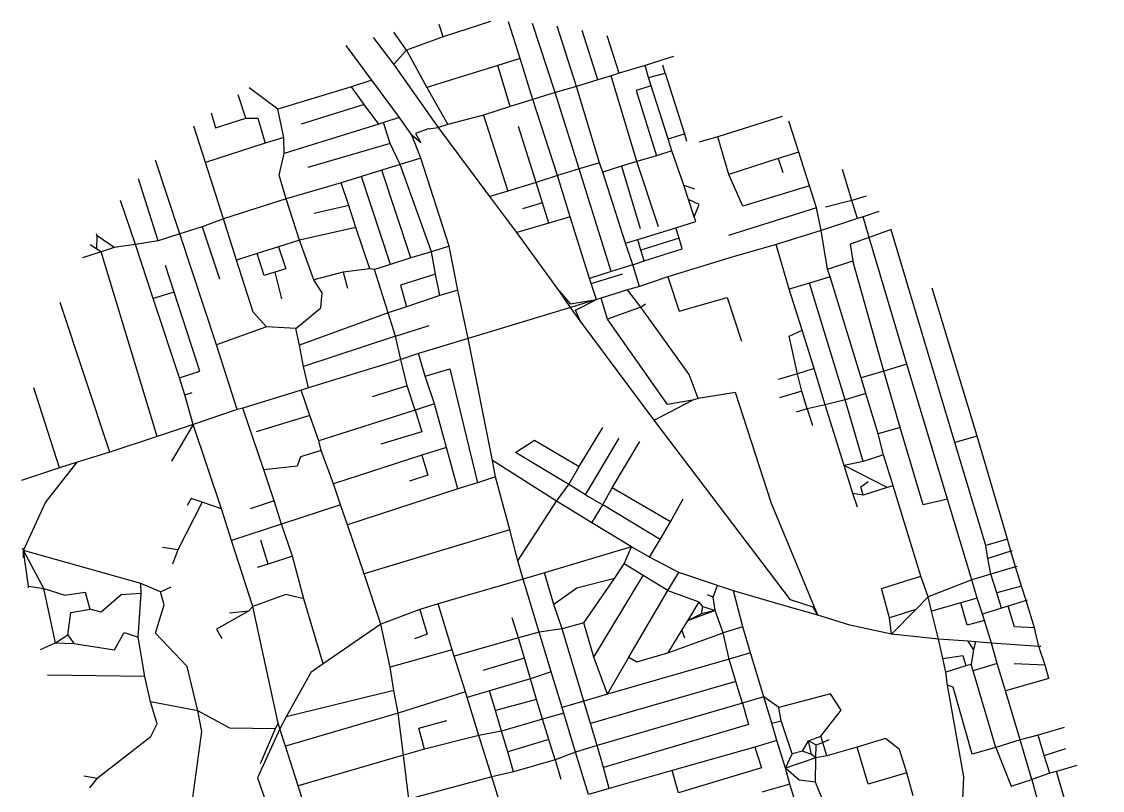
# Model space of a CAD drawing. Header units: metres. Extents: x 623802 to 626361, y 4832249 to 4835566.
# Drawn here: x 623802 to 626188, y 4833867 to 4835566 of the extents above; entities that cross this region are included whole.
import ezdxf

# ---------------------------------------------------------------- set-up
doc = ezdxf.new("R2010")
doc.units = ezdxf.units.M

msp = doc.modelspace()

# ---------------------------------------------------------------- linework, layer by layer
at = {"layer": 'ROADS'}
for points in [[(624732.4, 4835532.5), (624723.6, 4835559.7)], [(624837.5, 4835565.9), (624732.4, 4835532.5)], [(624902.8, 4835484.1), (624876.9, 4835565.1)], [(624980, 4835409), (624930.1, 4835562)], [(625027.4, 4835422.6), (624984.2, 4835555.7)], [(625074.5, 4835437), (625039.3, 4835546.2)], [(624623.9, 4835472.1), (624578.9, 4835530.6)], [(624651.9, 4835502.7), (624624, 4835542.6)], [(624732.4, 4835532.5), (624651.9, 4835502.7)], [(625121.2, 4835451.7), (625095, 4835534.2)], [(624575.3, 4835436.3), (624518.5, 4835513.4)], [(624651.9, 4835502.7), (624623.9, 4835472.1)], [(624651.9, 4835502.7), (624696.9, 4835420.5)], [(624902.8, 4835484.1), (624853.6, 4835469.1)], [(624930.8, 4835393.9), (624902.8, 4835484.1)], [(625231.8, 4835486), (625178.4, 4835469)], [(625241.6, 4835489.1), (625231.8, 4835486)], [(624722.1, 4835332), (624623.9, 4835472.1)], [(624853.6, 4835469.1), (624696.9, 4835420.5)], [(624880.7, 4835378), (624853.6, 4835469.1)], [(625121.2, 4835451.7), (625103.3, 4835446)], [(625178.4, 4835469), (625121.2, 4835451.7)], [(625186.2, 4835442.4), (625178.4, 4835469)], [(625186.2, 4835442.4), (625223.1, 4835452.3)], [(625223.1, 4835452.3), (625217.6, 4835469.6)], [(625223.1, 4835452.3), (625265.5, 4835318.2)], [(624575.3, 4835436.3), (624530.2, 4835421.6)], [(624636.2, 4835354), (624575.3, 4835436.3)], [(625074.5, 4835437), (625027.4, 4835422.6)], [(625103.3, 4835446), (625074.5, 4835437)], [(625160.1, 4835257), (625103.3, 4835446)], [(625192, 4835424.2), (625186.2, 4835442.4)], [(624296.8, 4835352.4), (624280, 4835404.1)], [(624367.8, 4835372.8), (624304.7, 4835419.3)], [(624530.2, 4835421.6), (624367.8, 4835372.8)], [(624558.3, 4835382.8), (624530.2, 4835421.6)], [(624696.9, 4835420.5), (624742.9, 4835338.4)], [(624980, 4835409), (624930.8, 4835393.9)], [(625027.4, 4835422.6), (624980, 4835409)], [(625032.9, 4835240.5), (624980, 4835409)], [(625077.6, 4835253.7), (625027.4, 4835422.6)], [(625192, 4835424.2), (625158.5, 4835413.4), (625203.5, 4835269.6)], [(625229.2, 4835306.9), (625192, 4835424.2)], [(624558.3, 4835382.8), (624419.2, 4835339.5)], [(624590.3, 4835339.5), (624558.3, 4835382.8)], [(624880.7, 4835378), (624821.6, 4835359.3)], [(624930.8, 4835393.9), (624880.7, 4835378)], [(624985.3, 4835225.8), (624930.8, 4835393.9)], [(624220.6, 4835364.3), (624230.2, 4835331.4), (624296.8, 4835352.4)], [(624380.9, 4835309.8), (624367.8, 4835372.8)], [(624636.2, 4835354), (624601.2, 4835342.8)], [(624663.3, 4835315.1), (624636.2, 4835354)], [(624821.6, 4835359.3), (624742.9, 4835338.4)], [(624821.6, 4835359.3), (624875.1, 4835191.1)], [(625481.2, 4835356.6), (625339, 4835311.6)], [(624208, 4835254.4), (624182.1, 4835335.1)], [(624296.8, 4835352.4), (624323.4, 4835352.5), (624340, 4835297)], [(624590.3, 4835339.5), (624381.4, 4835274.7)], [(624601.2, 4835342.8), (624590.3, 4835339.5)], [(624615.9, 4835296.8), (624601.2, 4835342.8)], [(624699.4, 4835329.3), (624671.4, 4835318.6), (624683.6, 4835298.2), (624663.3, 4835315.1)], [(624699.4, 4835329.3), (624722.1, 4835332)], [(624742.9, 4835338.4), (624722.1, 4835332)], [(624836, 4835179.4), (624722.1, 4835332)], [(624938, 4835210.4), (624899.1, 4835334.3)], [(625518, 4835277.3), (625495.9, 4835345.8)], [(624380.9, 4835309.8), (624340, 4835297)], [(624381.4, 4835274.7), (624380.9, 4835309.8)], [(624683.2, 4835264.4), (624663.3, 4835315.1)], [(625229.2, 4835306.9), (625265.5, 4835318.2)], [(625237.7, 4835280.1), (625229.2, 4835306.9)], [(625265.5, 4835318.2), (625270, 4835302)], [(625339, 4835311.6), (625297.4, 4835299.4)], [(625363.7, 4835228.4), (625339, 4835311.6)], [(624340, 4835297), (624208, 4835254.4)], [(624615.9, 4835296.8), (624433.7, 4835243.3)], [(624637.7, 4835250), (624615.9, 4835296.8)], [(624151.1, 4835096.7), (624097.8, 4835259.9)], [(624386.4, 4835174.7), (624370.4, 4835226.3), (624381.4, 4835274.7)], [(624683.2, 4835264.4), (624637.7, 4835250)], [(624745.9, 4835069.4), (624683.2, 4835264.4)], [(625203.5, 4835269.6), (625160.1, 4835257)], [(625237.7, 4835280.1), (625203.5, 4835269.6)], [(625264.4, 4835204.4), (625237.7, 4835280.1)], [(625472.2, 4835263.6), (625363.7, 4835228.4)], [(625518, 4835277.3), (625472.2, 4835263.6)], [(625472.2, 4835263.6), (625483, 4835232.8)], [(625541.7, 4835202.9), (625518, 4835277.3)], [(624247.6, 4835129.9), (624208, 4835254.4)], [(624597.4, 4835237.5), (624552.2, 4835223.6)], [(624637.7, 4835250), (624597.4, 4835237.5)], [(624661.2, 4835044.1), (624597.4, 4835237.5)], [(624706.8, 4835057.6), (624637.7, 4835250)], [(625032.9, 4835240.5), (624985.3, 4835225.8)], [(625077.6, 4835253.7), (625032.9, 4835240.5)], [(625103.9, 4835013.5), (625032.9, 4835240.5)], [(625084.9, 4835233.1), (625077.6, 4835253.7)], [(625126.4, 4835246.3), (625084.9, 4835233.1)], [(625160.1, 4835257), (625126.4, 4835246.3)], [(625126.4, 4835246.3), (625167.9, 4835108.7)], [(625208.2, 4835112.3), (625160.1, 4835257)], [(625635.3, 4835170.6), (625614.4, 4835239.4)], [(624103.1, 4835081.7), (624060, 4835218.2)], [(624552.2, 4835223.6), (624507.7, 4835209.7)], [(624616.6, 4835029.5), (624552.2, 4835223.6)], [(624938, 4835210.4), (624875.1, 4835191.1)], [(624985.3, 4835225.8), (624938, 4835210.4)], [(624951.9, 4835165.5), (624938, 4835210.4)], [(625013.4, 4835134.6), (624985.3, 4835225.8)], [(625135.6, 4835076.2), (625084.9, 4835233.1)], [(625541.7, 4835202.9), (625394.4, 4835157.8), (625363.7, 4835228.4)], [(624507.7, 4835209.7), (624386.4, 4835174.7)], [(624524.2, 4835159.5), (624507.7, 4835209.7)], [(624875.1, 4835191.1), (624836, 4835179.4)], [(625274.2, 4835173), (625264.4, 4835204.4)], [(625264.4, 4835204.4), (625287.7, 4835196.1)], [(625556.6, 4835154.6), (625541.7, 4835202.9)], [(624053.3, 4835073.3), (624020.1, 4835171)], [(624386.4, 4835174.7), (624247.6, 4835129.9)], [(624415.5, 4835083.1), (624386.4, 4835174.7)], [(624895.5, 4835099.7), (624836, 4835179.4)], [(624951.9, 4835165.5), (624908, 4835152)], [(624966.3, 4835120.6), (624951.9, 4835165.5)], [(625286.5, 4835134.4), (625297.6, 4835161.8), (625274.2, 4835173)], [(625286.5, 4835134.4), (625274.2, 4835173)], [(625635.3, 4835170.6), (625576.9, 4835156)], [(625666.7, 4835180), (625635.3, 4835170.6)], [(625647.5, 4835130.9), (625635.3, 4835170.6)], [(624524.2, 4835159.5), (624447.7, 4835141.8)], [(624539.9, 4835110.9), (624524.2, 4835159.5)], [(625556.6, 4835154.6), (625362.7, 4835093)], [(625567.4, 4835104.6), (625556.6, 4835154.6)], [(625694.4, 4835146.1), (625660, 4835134.8)], [(624247.6, 4835129.9), (624200.4, 4835112.7)], [(624276.1, 4835038.7), (624247.6, 4835129.9)], [(624966.3, 4835120.6), (624895.5, 4835099.7)], [(625013.4, 4835134.6), (624966.3, 4835120.6)], [(625055.5, 4834998.6), (625013.4, 4835134.6)], [(625246.5, 4835110.4), (625290.6, 4835124.2), (625286.5, 4835134.4)], [(625647.5, 4835130.9), (625567.4, 4835104.6)], [(625660, 4835134.8), (625647.5, 4835130.9)], [(625673.3, 4835089.1), (625660, 4835134.8)], [(623968.9, 4835092.8), (623967.1, 4835096.7)], [(623968.3, 4835063.4), (623968.9, 4835092.8)], [(624006.2, 4835067), (623968.9, 4835092.8)], [(624151.1, 4835096.7), (624103.1, 4835081.7)], [(624200.4, 4835112.7), (624151.1, 4835096.7)], [(624232.1, 4834852), (624151.1, 4835096.7)], [(624200.4, 4835112.7), (624238.9, 4834997.5)], [(624539.9, 4835110.9), (624415.5, 4835083.1)], [(624570.7, 4835019.6), (624539.9, 4835110.9)], [(624988.8, 4834970.9), (624895.5, 4835099.7)], [(625162.2, 4835084.2), (625246.5, 4835110.4)], [(625253.5, 4835087.3), (625246.5, 4835110.4)], [(625567.4, 4835104.6), (625467.9, 4835073.3)], [(625581.6, 4835019.3), (625567.4, 4835104.6)], [(625721.7, 4835106.3), (625673.3, 4835089.1)], [(625862.2, 4834635.8), (625722.1, 4835105.8)], [(623968.3, 4835063.4), (623953.1, 4835073)], [(624006.2, 4835067), (623977.4, 4835057.4)], [(624053.3, 4835073.3), (624006.2, 4835067)], [(624103.1, 4835081.7), (624053.3, 4835073.3)], [(624092.4, 4834954), (624053.3, 4835073.3)], [(624369.2, 4835068.4), (624322.1, 4835053.5)], [(624369.2, 4835068.4), (624385.4, 4835019.9), (624361.2, 4835012.2)], [(624415.5, 4835083.1), (624369.2, 4835068.4)], [(624447.3, 4834995.7), (624415.5, 4835083.1)], [(624745.9, 4835069.4), (624706.8, 4835057.6)], [(624764.9, 4834972.7), (624745.9, 4835069.4)], [(625135.6, 4835076.2), (625162.2, 4835084.2)], [(625151.3, 4835028.8), (625135.6, 4835076.2)], [(625169.3, 4835061.2), (625162.2, 4835084.2)], [(625253.5, 4835087.3), (625169.3, 4835061.2)], [(625176.8, 4835037.5), (625260.7, 4835063.5), (625253.5, 4835087.3)], [(625467.9, 4835073.3), (625368.1, 4835044.8)], [(625496.8, 4834974.4), (625467.9, 4835073.3)], [(625673.3, 4835089.1), (625631.5, 4835074.5), (625637.4, 4835037)], [(625756.4, 4834809.3), (625673.3, 4835089.1)], [(623977.4, 4835057.4), (623936.1, 4835044.2)], [(623977.4, 4835057.4), (623968.3, 4835063.4)], [(624101.2, 4834649.2), (623977.4, 4835057.4)], [(624322.1, 4835053.5), (624276.1, 4835038.7)], [(624361.2, 4835012.2), (624337.8, 4835005.1), (624322.1, 4835053.5)], [(624661.2, 4835044.1), (624616.6, 4835029.5)], [(624706.8, 4835057.6), (624661.2, 4835044.1)], [(624716.1, 4835008), (624706.8, 4835057.6)], [(625176.8, 4835037.5), (625169.3, 4835061.2)], [(625368.1, 4835044.8), (625228.9, 4835002.1)], [(624138.9, 4834968), (624119.5, 4835027.2)], [(624342.9, 4834891.7), (624313.1, 4834924.2), (624276.1, 4835038.7)], [(624570.7, 4835019.6), (624511.9, 4835012.6)], [(624581, 4835018.3), (624570.7, 4835019.6)], [(624616.6, 4835029.5), (624581, 4835018.3)], [(625151.3, 4835028.8), (625103.9, 4835013.5)], [(625151.3, 4835028.8), (625176.8, 4835037.5)], [(625165.8, 4834981), (625151.3, 4835028.8)], [(625581.6, 4835019.3), (625637.4, 4835037)], [(625586.8, 4835002.1), (625581.6, 4835019.3)], [(625705.5, 4834793.9), (625637.4, 4835037)], [(624361.2, 4835012.2), (624375.4, 4834953.5)], [(624407.2, 4834887.8), (624462.4, 4834933.5), (624465.6, 4834967), (624447.3, 4834995.7)], [(624511.9, 4835012.6), (624447.3, 4834995.7)], [(624511.9, 4835012.6), (624521.3, 4834976.9)], [(624610.9, 4834922.8), (624581, 4835018.3)], [(624716.1, 4835008), (624638.4, 4834983.9), (624652, 4834936)], [(624725.2, 4834960.4), (624716.1, 4835008)], [(625103.9, 4835013.5), (625055.5, 4834998.6)], [(625059.1, 4834987.2), (625055.5, 4834998.6)], [(625059.1, 4834987.2), (625129.3, 4835008.6)], [(625228.9, 4835002.1), (625165.8, 4834981)], [(625228.9, 4835002.1), (625253.7, 4834925.9), (625360, 4834956.2), (625391.2, 4834859.7)], [(625586.8, 4835002.1), (625541.5, 4834988.1)], [(625655.6, 4834778.8), (625586.8, 4835002.1)], [(624764.9, 4834972.7), (624725.2, 4834960.4)], [(624787.8, 4834865.8), (624764.9, 4834972.7)], [(625071.5, 4834951.6), (625059.1, 4834987.2)], [(625139.9, 4834973.4), (625081.3, 4834954.8)], [(625165.8, 4834981), (625139.9, 4834973.4)], [(625169, 4834935.1), (625139.9, 4834973.4)], [(625541.5, 4834988.1), (625496.8, 4834974.4)], [(625525.5, 4834884), (625496.8, 4834974.4)], [(625620, 4834729.9), (625541.5, 4834988.1)], [(625911.4, 4834650.2), (625812.6, 4834976.8)], [(624138.9, 4834968), (624092.4, 4834954)], [(624150.3, 4834778.9), (624092.4, 4834954)], [(624150.3, 4834778.9), (624195.4, 4834793.9), (624138.9, 4834968)], [(624725.2, 4834960.4), (624652, 4834936)], [(625014.1, 4834934.3), (624988.8, 4834970.9)], [(624988.8, 4834970.9), (625013.1, 4834942.3), (625071.5, 4834951.6)], [(625071.5, 4834951.6), (625014.1, 4834934.3)], [(625034.9, 4834904.8), (625024.5, 4834928), (625071.5, 4834951.6)], [(625081.3, 4834954.8), (625071.5, 4834951.6)], [(625095.2, 4834908.3), (625081.3, 4834954.8)], [(623996.5, 4834614.8), (623887.4, 4834945.6)], [(624652, 4834936), (624610.9, 4834922.8)], [(624996.7, 4834929), (624787.8, 4834865.8)], [(625014.1, 4834934.3), (624996.7, 4834929)], [(625034.9, 4834904.8), (625014.1, 4834934.3)], [(625169, 4834935.1), (625095.2, 4834908.3)], [(625169, 4834935.1), (625179.1, 4834942)], [(625295.4, 4834733.3), (625276, 4834786.1), (625169, 4834935.1)], [(624610.9, 4834922.8), (624415.4, 4834850.7)], [(624627.1, 4834871.1), (624610.9, 4834922.8)], [(625198.2, 4834685.1), (625034.9, 4834904.8)], [(625283.1, 4834729.4), (625227.7, 4834720), (625095.2, 4834908.3)], [(624342.9, 4834891.7), (624232.1, 4834852)], [(624407.2, 4834887.8), (624342.9, 4834891.7)], [(624415.4, 4834850.7), (624407.2, 4834887.8)], [(624627.1, 4834871.1), (624701.6, 4834894.3)], [(625515.3, 4834788), (625496.4, 4834871.2), (625525.5, 4834884)], [(625551.5, 4834799.1), (625525.5, 4834884)], [(624277.7, 4834708.6), (624232.1, 4834852)], [(624627.1, 4834871.1), (624424.4, 4834803.8)], [(624639.4, 4834819.6), (624627.1, 4834871.1)], [(624787.8, 4834865.8), (624678.3, 4834832.5)], [(624841.9, 4834595.9), (624787.8, 4834865.8)], [(624424.4, 4834803.8), (624415.4, 4834850.7)], [(624678.3, 4834832.5), (624639.4, 4834819.6)], [(624693, 4834782.6), (624678.3, 4834832.5)], [(624639.4, 4834819.6), (624435.7, 4834756.5)], [(624653.4, 4834761.4), (624639.4, 4834819.6)], [(625756.4, 4834809.3), (625705.5, 4834793.9)], [(625845.9, 4834511.1), (625756.4, 4834809.3)], [(624435.7, 4834756.5), (624424.4, 4834803.8)], [(624693, 4834782.6), (624747.5, 4834799), (624808.3, 4834547.2)], [(624713.2, 4834721.3), (624693, 4834782.6)], [(625515.3, 4834788), (625472.6, 4834775.4)], [(625551.5, 4834799.1), (625515.3, 4834788)], [(625524.9, 4834749.7), (625515.3, 4834788)], [(625575.8, 4834719.3), (625551.5, 4834799.1)], [(625705.5, 4834793.9), (625655.6, 4834778.8)], [(625741.5, 4834669.3), (625705.5, 4834793.9)], [(623885.5, 4834580), (623828.7, 4834756.9)], [(624162.3, 4834741.1), (624150.3, 4834778.9)], [(624435.7, 4834756.5), (624419.2, 4834751.4)], [(624653.4, 4834761.4), (624575.6, 4834736.8)], [(624670.7, 4834707.6), (624653.4, 4834761.4)], [(625666.1, 4834744.2), (625655.6, 4834778.8)], [(624162.3, 4834741.1), (624178.8, 4834746.3)], [(624180.4, 4834675.7), (624162.3, 4834741.1)], [(624419.2, 4834751.4), (624290.5, 4834711.9)], [(624438.1, 4834695.9), (624419.2, 4834751.4)], [(625295.4, 4834733.3), (625283.1, 4834729.4)], [(625560, 4834254.3), (625457.7, 4834501), (625378.2, 4834746.6), (625295.4, 4834733.3)], [(625524.9, 4834749.7), (625475, 4834734.9)], [(625536.7, 4834710), (625524.9, 4834749.7)], [(625666.1, 4834744.2), (625620, 4834729.9)], [(625693.1, 4834654.9), (625666.1, 4834744.2)], [(624290.5, 4834711.9), (624277.7, 4834708.6)], [(624336.5, 4834575.7), (624290.5, 4834711.9)], [(624713.2, 4834721.3), (624670.7, 4834707.6)], [(624740.3, 4834625.1), (624713.2, 4834721.3)], [(625198.2, 4834685.1), (625283.1, 4834729.4)], [(625536.7, 4834710), (625512.3, 4834703)], [(625575.8, 4834719.3), (625536.7, 4834710)], [(625536.7, 4834710), (625547.9, 4834673.6)], [(625620, 4834729.9), (625575.8, 4834719.3)], [(625618.3, 4834585.3), (625575.8, 4834719.3)], [(625659.9, 4834594.3), (625620, 4834729.9)], [(624277.7, 4834708.6), (624180.4, 4834675.7)], [(624438.1, 4834695.9), (624320.1, 4834659.6)], [(624458, 4834639.7), (624438.1, 4834695.9)], [(624670.7, 4834707.6), (624458, 4834639.7)], [(624670.7, 4834707.6), (624685.9, 4834659.6), (624595.2, 4834632.1)], [(625560, 4834254.3), (625549.8, 4834272.3), (625499.2, 4834288.2), (625198.2, 4834685.1)], [(624180.4, 4834675.7), (624101.2, 4834649.2)], [(624180.4, 4834675.7), (624132.7, 4834594.9)], [(624242.9, 4834489.7), (624180.4, 4834675.7)], [(625033.3, 4834582.9), (625085.3, 4834668.9)], [(625741.5, 4834669.3), (625693.1, 4834654.9)], [(625845.9, 4834511.1), (625792.6, 4834498.4), (625741.5, 4834669.3)], [(624101.2, 4834649.2), (623996.5, 4834614.8)], [(624463.4, 4834618.3), (624458, 4834639.7)], [(625009.8, 4834543.2), (624892.4, 4834613.8), (624934.3, 4834641), (625033.3, 4834582.9)], [(625047.1, 4834520.3), (625121.4, 4834645.2)], [(625106.1, 4834535.7), (625166.7, 4834638.5)], [(625705.1, 4834608.6), (625693.1, 4834654.9)], [(625911.4, 4834650.2), (625862.2, 4834635.8)], [(625978.4, 4834422.7), (625911.4, 4834650.2)], [(623996.5, 4834614.8), (623924.6, 4834592.7)], [(624463.4, 4834618.3), (624417.7, 4834604.1), (624410.2, 4834583.9), (624336.5, 4834575.7)], [(624490.2, 4834544.9), (624463.4, 4834618.3)], [(624740.3, 4834625.1), (624685.4, 4834608.1)], [(624765.2, 4834533.3), (624740.3, 4834625.1)], [(625931.1, 4834408.2), (625862.2, 4834635.8)], [(623806.4, 4834397.5), (623854.5, 4834503.2), (623924.6, 4834592.7)], [(623924.6, 4834592.7), (623885.5, 4834580)], [(624685.4, 4834608.1), (624490.2, 4834544.9)], [(624685.4, 4834608.1), (624698.5, 4834563.5), (624658.2, 4834550.3)], [(624983.1, 4834506.2), (624841.9, 4834595.9)], [(624848, 4834560), (624841.9, 4834595.9)], [(625659.9, 4834594.3), (625618.3, 4834585.3)], [(625705.1, 4834608.6), (625659.9, 4834594.3)], [(625725.9, 4834540.3), (625705.1, 4834608.6)], [(623885.5, 4834580), (623801.9, 4834552.3)], [(624359.2, 4834506.8), (624336.5, 4834575.7)], [(625009.8, 4834543.2), (625033.3, 4834582.9)], [(625637.2, 4834523.1), (625618.3, 4834585.3)], [(625713, 4834536.3), (625618.3, 4834585.3)], [(624506.2, 4834498.5), (624490.2, 4834544.9)], [(624808.3, 4834547.2), (624765.2, 4834533.3)], [(624848, 4834560), (624808.3, 4834547.2)], [(624879.6, 4834442.8), (624848, 4834560)], [(624983.1, 4834506.2), (625009.8, 4834543.2)], [(625047.1, 4834520.3), (625009.8, 4834543.2)], [(625660.3, 4834519.9), (625654.9, 4834537.9), (625670.7, 4834549.5)], [(624765.2, 4834533.3), (624521.5, 4834453.8)], [(625047.1, 4834520.3), (625084.9, 4834498)], [(625084.9, 4834498), (625106.1, 4834535.7)], [(625234.4, 4834461), (625106.1, 4834535.7)], [(625647.2, 4834493.2), (625637.2, 4834523.1)], [(625660.3, 4834519.9), (625637.2, 4834523.1)], [(625713, 4834536.3), (625660.3, 4834519.9)], [(625725.9, 4834540.3), (625713, 4834536.3)], [(625787.6, 4834340.3), (625725.9, 4834540.3)], [(624200.3, 4834504.4), (624146.8, 4834398.8)], [(624200.3, 4834504.4), (624176, 4834512.1), (624167.6, 4834496.6)], [(624242.9, 4834489.7), (624200.3, 4834504.4)], [(624359.2, 4834506.8), (624306.3, 4834489.6)], [(624376.1, 4834455.6), (624359.2, 4834506.8)], [(624506.2, 4834498.5), (624376.1, 4834455.6)], [(624521.5, 4834453.8), (624506.2, 4834498.5)], [(624897.2, 4834374.6), (624983.1, 4834506.2)], [(625060.9, 4834458.8), (624983.1, 4834506.2)], [(625060.9, 4834458.8), (625084.9, 4834498)], [(625211.6, 4834421.9), (625084.9, 4834498)], [(625234.4, 4834461), (625262.7, 4834511.5)], [(625899.8, 4834332.4), (625845.9, 4834511.1)], [(624265.7, 4834419.3), (624242.9, 4834489.7)], [(624376.1, 4834455.6), (624265.7, 4834419.3)], [(624399.7, 4834384.9), (624376.1, 4834455.6)], [(624558.3, 4834345.9), (624521.5, 4834453.8)], [(625148.7, 4834405.4), (625060.9, 4834458.8)], [(625211.6, 4834421.9), (625234.4, 4834461)], [(624879.6, 4834442.8), (624558.3, 4834345.9)], [(624897.2, 4834374.6), (624879.6, 4834442.8)], [(625978.4, 4834422.7), (625931.1, 4834408.2)], [(625986.1, 4834396.2), (625978.4, 4834422.7)], [(623806.4, 4834397.5), (623804.8, 4834402.6)], [(624146.8, 4834398.8), (624113.2, 4834403.8)], [(624146.8, 4834398.8), (624135.4, 4834367.1)], [(624312.5, 4834273.9), (624265.7, 4834419.3)], [(624346.3, 4834367.4), (624330.2, 4834419.8)], [(625148.7, 4834405.4), (624956.5, 4834348.3)], [(625132.5, 4834368), (625148.7, 4834405.4)], [(625188.3, 4834382.7), (625148.7, 4834405.4)], [(625188.3, 4834382.7), (625211.6, 4834421.9)], [(625935.5, 4834380), (625931.1, 4834408.2)], [(623806.4, 4834397.5), (623805.1, 4834397.8)], [(623850.8, 4834313.5), (623806.4, 4834397.5)], [(623817, 4834318.7), (623806.4, 4834397.5)], [(623806.4, 4834380.8), (623806.4, 4834397.5)], [(624065.5, 4834324.3), (623806.4, 4834397.5)], [(624399.7, 4834384.9), (624346.3, 4834367.4)], [(624424.8, 4834290.2), (624399.7, 4834384.9)], [(625252.8, 4834348.9), (625188.3, 4834382.7)], [(625986.1, 4834396.2), (625935.5, 4834380)], [(625942.1, 4834345), (625935.5, 4834380)], [(625989.1, 4834396.9), (625986.1, 4834396.2)], [(625996.3, 4834361.2), (625986.1, 4834396.2)], [(624346.3, 4834367.4), (624321.9, 4834359.8)], [(624909.4, 4834334.3), (624897.2, 4834374.6)], [(625110.8, 4834335.7), (625132.5, 4834368)], [(625174.1, 4834342.4), (625132.5, 4834368)], [(625996.3, 4834361.2), (625942.1, 4834345)], [(625999.7, 4834362.1), (625996.3, 4834361.2)], [(626009.7, 4834318.6), (625996.3, 4834361.2)], [(624595.2, 4834234.9), (624558.3, 4834345.9)], [(624909.4, 4834334.3), (624721.6, 4834279.4)], [(624956.5, 4834348.3), (624909.4, 4834334.3)], [(624944.7, 4834216.6), (624909.4, 4834334.3)], [(624977.3, 4834278), (624956.5, 4834348.3)], [(625110.8, 4834335.7), (625027.7, 4834313.8), (624977.3, 4834278)], [(625043.2, 4834237.7), (625110.8, 4834335.7)], [(625065.3, 4834161.3), (625174.1, 4834342.4)], [(625229, 4834308.8), (625174.1, 4834342.4)], [(625229, 4834308.8), (625252.8, 4834348.9)], [(625338.2, 4834320), (625252.8, 4834348.9)], [(625718.1, 4834248.8), (625700.5, 4834313.1), (625787.6, 4834340.3)], [(625803.2, 4834295), (625787.6, 4834340.3)], [(625899.8, 4834332.4), (625803.2, 4834295)], [(625942.1, 4834345), (625899.8, 4834332.4)], [(625911.7, 4834292.2), (625899.8, 4834332.4)], [(625954.8, 4834303.7), (625942.1, 4834345)], [(623816.4, 4834318.7), (623817, 4834318.7)], [(623817, 4834315), (623817, 4834318.7)], [(623817, 4834318.7), (623850.8, 4834313.5)], [(623876.4, 4834193), (623850.8, 4834313.5)], [(623850.8, 4834313.5), (623897.6, 4834298.4), (623942, 4834305), (623952.9, 4834267.4)], [(624065.7, 4834302), (624065.5, 4834324.3)], [(624108.9, 4834305.7), (624065.5, 4834324.3)], [(624190.7, 4834043), (624167.5, 4834141.3), (624097.6, 4834214.6), (624116.8, 4834277.5), (624108.9, 4834305.7)], [(624108.9, 4834305.7), (624132.5, 4834316.7)], [(625142.3, 4834161.8), (625229, 4834308.8)], [(625229, 4834308.8), (625297.2, 4834284)], [(625328.9, 4834293.9), (625338.2, 4834320)], [(625373.5, 4834308), (625338.2, 4834320)], [(625394.1, 4834228.4), (625373.5, 4834308)], [(625477.1, 4834277.8), (625373.5, 4834308)], [(626009.7, 4834318.6), (625954.8, 4834303.7)], [(625965.3, 4834269.8), (625954.8, 4834303.7)], [(626019.8, 4834286.6), (626009.7, 4834318.6)], [(624065.7, 4834302), (624021.5, 4834299.4), (623977.8, 4834261.4), (623952.9, 4834267.4)], [(624059.5, 4834205.6), (624065.7, 4834302)], [(624424.8, 4834290.2), (624385, 4834299.9), (624312.5, 4834273.9)], [(624467.9, 4834147.1), (624424.8, 4834290.2)], [(624721.6, 4834279.4), (624681.2, 4834267)], [(624752.6, 4834178.2), (624721.6, 4834279.4)], [(625297.2, 4834284), (625271.8, 4834241.8)], [(625305.9, 4834273.6), (625297.2, 4834284)], [(625328.9, 4834293.9), (625316, 4834299.5)], [(625333.5, 4834265), (625328.9, 4834293.9)], [(625803.2, 4834295), (625776.1, 4834267.3)], [(625811.2, 4834263), (625803.2, 4834295)], [(625875.6, 4834281.7), (625811.2, 4834263)], [(625911.7, 4834292.2), (625875.6, 4834281.7)], [(625927.9, 4834243), (625889.6, 4834232), (625875.6, 4834281.7)], [(625923.8, 4834256.9), (625911.7, 4834292.2)], [(626019.8, 4834286.6), (625980.3, 4834274.4)], [(626022.2, 4834287.3), (626019.8, 4834286.6)], [(626038.4, 4834226.2), (626019.8, 4834286.6)], [(623904.3, 4834211.3), (623910.5, 4834260.1), (623952.9, 4834267.4)], [(624302.6, 4834263.3), (624232.4, 4834223.2), (624244.1, 4834202.8)], [(624302.6, 4834263.3), (624261, 4834259.1)], [(624312.5, 4834273.9), (624302.6, 4834263.3)], [(624368.7, 4834016), (624312.5, 4834273.9)], [(624681.2, 4834267), (624595.2, 4834234.9)], [(624681.2, 4834267), (624697.6, 4834212.6), (624669.5, 4834202.5)], [(624995.2, 4834223.9), (624977.3, 4834278)], [(625333.5, 4834265), (625271.8, 4834241.8)], [(625303.1, 4834257.4), (625271.8, 4834241.8)], [(625303.1, 4834257.4), (625305.9, 4834273.6)], [(625333.5, 4834265), (625303.1, 4834257.4)], [(625305.9, 4834273.6), (625333.5, 4834265)], [(625350.9, 4834215.6), (625333.5, 4834265)], [(625560, 4834254.3), (625477.1, 4834277.8)], [(625776.1, 4834267.3), (625718.1, 4834248.8)], [(625776.1, 4834267.3), (625722.4, 4834212.3)], [(625826.6, 4834201.7), (625811.2, 4834263)], [(625965.3, 4834269.8), (625923.8, 4834256.9)], [(625927.9, 4834243), (625923.8, 4834256.9)], [(625980.3, 4834274.4), (625965.3, 4834269.8)], [(626038.4, 4834226.2), (625993.8, 4834228.4), (625980.3, 4834274.4)], [(624595.2, 4834234.9), (624467.9, 4834147.1)], [(624615.9, 4834139.4), (624595.2, 4834234.9)], [(624898.7, 4834204.3), (624885.2, 4834248.7)], [(625043.2, 4834237.7), (624995.2, 4834223.9)], [(625065.3, 4834161.3), (625043.2, 4834237.7)], [(625271.8, 4834241.8), (625259.9, 4834222.2)], [(625630.9, 4834232), (625560, 4834254.3)], [(625722.4, 4834212.3), (625630.9, 4834232)], [(625722.4, 4834212.3), (625718.1, 4834248.8)], [(625943.3, 4834192.9), (625927.9, 4834243)], [(623876.4, 4834193), (623904.3, 4834211.3)], [(623904.3, 4834211.3), (623917.6, 4834192.1)], [(623917.6, 4834192.1), (624007, 4834177.5), (624028.2, 4834216.3), (624059.5, 4834205.6)], [(624944.7, 4834216.6), (624898.7, 4834204.3)], [(624995.2, 4834223.9), (624944.7, 4834216.6)], [(624971.2, 4834129.5), (624944.7, 4834216.6)], [(625043, 4834064.7), (624995.2, 4834223.9)], [(625259.9, 4834222.2), (625228.5, 4834171.3)], [(625228.5, 4834171.3), (625350.9, 4834215.6)], [(625266.1, 4834203.4), (625259.9, 4834222.2)], [(625394.1, 4834228.4), (625350.9, 4834215.6)], [(625364.3, 4834157), (625350.9, 4834215.6)], [(625411.3, 4834171.5), (625394.1, 4834228.4)], [(625826.6, 4834201.7), (625722.4, 4834212.3)], [(626047.8, 4834185.3), (626038.4, 4834226.2)], [(623843.6, 4834178.8), (623876.4, 4834193)], [(623876.4, 4834193), (623917.6, 4834192.1)], [(624073.9, 4834118.8), (624059.5, 4834205.6)], [(624898.7, 4834204.3), (624757.2, 4834163.9)], [(624912.1, 4834159.2), (624898.7, 4834204.3)], [(625835.9, 4834158.9), (625826.6, 4834201.7)], [(625891.6, 4834196.7), (625826.6, 4834201.7)], [(625903.5, 4834178.6), (625891.6, 4834196.7)], [(625908.1, 4834195.5), (625891.6, 4834196.7)], [(625908.1, 4834195.5), (625903.5, 4834178.6)], [(625943.3, 4834192.9), (625908.1, 4834195.5)], [(625955.9, 4834147.5), (625943.3, 4834192.9)], [(626047.8, 4834185.3), (625943.3, 4834192.9)], [(626061.5, 4834144.1), (626047.8, 4834185.3)], [(626052.3, 4834184.9), (626047.8, 4834185.3)], [(624752.6, 4834178.2), (624615.9, 4834139.4)], [(624757.2, 4834163.9), (624752.6, 4834178.2)], [(624781.9, 4834084.9), (624757.2, 4834163.9)], [(625095.2, 4834080.1), (625065.3, 4834161.3)], [(625095.2, 4834080.1), (625142.3, 4834161.8)], [(625142.3, 4834161.8), (625160.1, 4834151.4), (625228.5, 4834171.3)], [(625411.3, 4834171.5), (625364.3, 4834157)], [(625440.9, 4834073.8), (625411.3, 4834171.5)], [(625835.9, 4834158.9), (625879.8, 4834165.4), (625887, 4834142.2)], [(625903.5, 4834178.6), (625898.5, 4834145.7)], [(624467.9, 4834147.1), (624440.8, 4834127.9), (624386, 4834029.5)], [(624623.9, 4834087.9), (624615.9, 4834139.4)], [(624912.1, 4834159.2), (624820.4, 4834132)], [(624925.7, 4834113.6), (624912.1, 4834159.2)], [(625364.3, 4834157), (625095.2, 4834080.1)], [(625378.8, 4834108.2), (625364.3, 4834157)], [(625842.2, 4834128.8), (625835.9, 4834158.9)], [(625887, 4834142.2), (625842.2, 4834128.8)], [(625898.5, 4834145.7), (625887, 4834142.2)], [(625902.7, 4834131.8), (625898.5, 4834145.7)], [(625955.9, 4834147.5), (625902.7, 4834131.8)], [(625974.3, 4834086.9), (625955.9, 4834147.5)], [(626061.5, 4834144.1), (625993.5, 4834146.8)], [(626070, 4834114.8), (626061.5, 4834144.1)], [(624073.9, 4834118.8), (623859.1, 4834121.8)], [(624086.6, 4834062.7), (624073.9, 4834118.8)], [(624925.7, 4834113.6), (624835.1, 4834087.5)], [(624971.2, 4834129.5), (624925.7, 4834113.6)], [(624938.4, 4834068.3), (624925.7, 4834113.6)], [(624995.3, 4834050.5), (624971.2, 4834129.5)], [(625846.4, 4834099.5), (625842.2, 4834128.8)], [(625952.9, 4833962.4), (625902.7, 4834131.8)], [(626070, 4834114.8), (625974.3, 4834086.9)], [(626071, 4834114.8), (626070, 4834114.8)], [(625378.8, 4834108.2), (625058.3, 4834014.9)], [(625393.5, 4834059.8), (625378.8, 4834108.2)], [(625882, 4833897.5), (625846.4, 4834099.5)], [(625952.9, 4833962.4), (625900.3, 4833947), (625859, 4834095.6), (625846.4, 4834099.5)], [(624623.9, 4834087.9), (624386, 4834029.5)], [(624633.3, 4834037.6), (624623.9, 4834087.9)], [(624781.9, 4834084.9), (624633.3, 4834037.6)], [(624785.6, 4834072.2), (624781.9, 4834084.9)], [(624835.1, 4834087.5), (624785.6, 4834072.2)], [(624811.4, 4833988.4), (624785.6, 4834072.2)], [(624848.1, 4834043.5), (624835.1, 4834087.5)], [(624938.4, 4834068.3), (624848.1, 4834043.5)], [(624952.1, 4834024.4), (624938.4, 4834068.3)], [(625043, 4834064.7), (624995.3, 4834050.5)], [(625095.2, 4834080.1), (625043, 4834064.7)], [(625058.3, 4834014.9), (625043, 4834064.7)], [(625440.9, 4834073.8), (625393.5, 4834059.8)], [(625458.1, 4834015.6), (625440.9, 4834073.8)], [(625473.7, 4834050.1), (625440.9, 4834073.8)], [(625566.6, 4833987), (625611.3, 4834044.2), (625588.2, 4834080.9), (625473.7, 4834050.1)], [(626006.4, 4833978.8), (625974.3, 4834086.9)], [(623968.8, 4833894.6), (624087.6, 4833986.5), (624101.3, 4834014.5), (624086.6, 4834062.7)], [(624190.7, 4834043), (624086.6, 4834062.7)], [(624315.8, 4833644), (624295.4, 4833679.7), (624189.1, 4833747.2), (624171.2, 4833786.7), (624199.5, 4833997.2), (624190.7, 4834043)], [(624362, 4834003.1), (624261.7, 4834005), (624190.7, 4834043)], [(624861.4, 4833998.5), (624848.1, 4834043.5)], [(624999, 4834037.8), (624995.3, 4834050.5)], [(625393.5, 4834059.8), (625072.7, 4833966.2)], [(625393.5, 4834059.8), (625406.5, 4834012.9), (625086.7, 4833917.5)], [(625478.8, 4834021.3), (625473.7, 4834050.1)], [(624386, 4834029.5), (624372.3, 4834003.5)], [(624633.3, 4834037.6), (624384.5, 4833965.2)], [(624645, 4833945.3), (624633.3, 4834037.6)], [(624691.2, 4833958.5), (624678.8, 4834004.7), (624740.5, 4834022)], [(624952.1, 4834024.4), (624861.4, 4833998.5)], [(624999, 4834037.8), (624952.1, 4834024.4)], [(624966.1, 4833979.6), (624952.1, 4834024.4)], [(625024.9, 4833951.9), (624999, 4834037.8)], [(625458.1, 4834015.6), (625478.8, 4834021.3)], [(625503.6, 4833948.4), (625478.8, 4834021.3)], [(624372.3, 4834003.5), (624322.5, 4833894.7), (624368.6, 4833763.2), (624376.3, 4833611.2), (624402.5, 4833557.2)], [(624362, 4834003.1), (624328.9, 4833926.3)], [(624368.7, 4834016), (624362, 4834003.1)], [(624372.3, 4834003.5), (624368.7, 4834016)], [(624384.5, 4833965.2), (624372.3, 4834003.5)], [(624861.4, 4833998.5), (624811.4, 4833988.4)], [(624875.1, 4833952.5), (624861.4, 4833998.5)], [(625072.7, 4833966.2), (625058.3, 4834014.9)], [(625469.7, 4833977.2), (625458.1, 4834015.6)], [(626103.5, 4834006), (626046.5, 4833989)], [(624811.4, 4833988.4), (624691.2, 4833958.5)], [(624839.8, 4833896.9), (624811.4, 4833988.4)], [(624966.1, 4833979.6), (624875.1, 4833952.5)], [(624979.6, 4833935), (624966.1, 4833979.6)], [(625469.7, 4833977.2), (625420.8, 4833962.9)], [(625488.2, 4833916.2), (625469.7, 4833977.2)], [(625526.4, 4833953.7), (625539.5, 4833977)], [(625539.5, 4833977), (625566.6, 4833987)], [(625545.6, 4833946.3), (625539.5, 4833977)], [(625539.5, 4833977), (625556.5, 4833967.9)], [(625556.5, 4833967.9), (625570.6, 4833973.2)], [(625570.6, 4833973.2), (625566.6, 4833987)], [(625570.6, 4833973.2), (625584.9, 4833979.7)], [(625579.9, 4833943.3), (625570.6, 4833973.2)], [(625756.1, 4833905.8), (625740.4, 4833957.5), (625709.2, 4833982.2), (625646.6, 4833963.1)], [(626006.4, 4833978.8), (625952.9, 4833962.4)], [(626046.5, 4833989), (626006.4, 4833978.8)], [(626032.2, 4833891), (626006.4, 4833978.8)], [(626059.9, 4833944.7), (626046.5, 4833989)], [(624412.8, 4833877.6), (624384.5, 4833965.2)], [(624645, 4833945.3), (624412.8, 4833877.6)], [(624691.2, 4833958.5), (624645, 4833945.3)], [(624657, 4833847.6), (624645, 4833945.3)], [(624888, 4833908.2), (624875.1, 4833952.5)], [(625024.9, 4833951.9), (624979.6, 4833935)], [(625072.7, 4833966.2), (625024.9, 4833951.9)], [(625053.5, 4833858), (625024.9, 4833951.9)], [(625086.7, 4833917.5), (625072.7, 4833966.2)], [(625420.8, 4833962.9), (625238.1, 4833911.4)], [(625420.8, 4833962.9), (625435.3, 4833917.4), (625252.4, 4833862.1)], [(625488.2, 4833916.2), (625503.6, 4833948.4)], [(625526.4, 4833953.7), (625503.6, 4833948.4)], [(625545.6, 4833946.3), (625526.4, 4833953.7)], [(625555.4, 4833939.2), (625545.6, 4833946.3)], [(625555.4, 4833939.2), (625556.5, 4833967.9)], [(625646.6, 4833963.1), (625579.9, 4833943.3)], [(625756.1, 4833905.8), (625671.1, 4833880.9), (625646.6, 4833963.1)], [(625952.9, 4833962.4), (625987, 4833876.8), (626032.2, 4833891)], [(626059.9, 4833944.7), (626107.3, 4833959.9)], [(624979.6, 4833935), (624888, 4833908.2)], [(624979.6, 4833935), (624992.2, 4833891.8)], [(625555.4, 4833939.2), (625488.2, 4833916.2)], [(625555.1, 4833885.3), (625555.4, 4833939.2)], [(625579.9, 4833943.3), (625555.4, 4833939.2)], [(626071.8, 4833905.2), (626059.9, 4833944.7)], [(626132, 4833922.2), (626086.8, 4833909.3)], [(623939.4, 4833899.1), (623968.8, 4833894.6)], [(624888, 4833908.2), (624839.8, 4833896.9)], [(625099.4, 4833871.3), (625086.7, 4833917.5)], [(625238.1, 4833911.4), (625099.4, 4833871.3)], [(625252.4, 4833862.1), (625238.1, 4833911.4)], [(625498, 4833881.2), (625488.2, 4833916.2)], [(625555.1, 4833885.3), (625518.4, 4833889.9), (625488.2, 4833916.2)], [(625770.5, 4833855.4), (625756.1, 4833905.8)], [(625879.9, 4833847.4), (625882, 4833897.5)], [(626071.8, 4833905.2), (626032.2, 4833891)], [(626086.8, 4833909.3), (626071.8, 4833905.2)], [(626188.2, 4833792.2), (626152.7, 4833783.4), (626118.5, 4833800.9), (626086.8, 4833909.3)], [(623968.8, 4833894.6), (623952, 4833872.7)], [(624442.3, 4833784.8), (624412.8, 4833877.6)], [(624839.8, 4833896.9), (624657, 4833847.6)], [(624868.8, 4833804.2), (624839.8, 4833896.9)], [(625498, 4833881.2), (625435.9, 4833863.2)], [(625528.1, 4833783.9), (625498, 4833881.2)], [(625588.3, 4833802.1), (625555.1, 4833885.3)], [(626032.2, 4833891), (626047.1, 4833836.8), (626080.4, 4833816.3)], [(625099.4, 4833871.3), (625053.5, 4833858)]]:
    msp.add_lwpolyline(points, dxfattribs=at)

doc.saveas('drawing.dxf')
